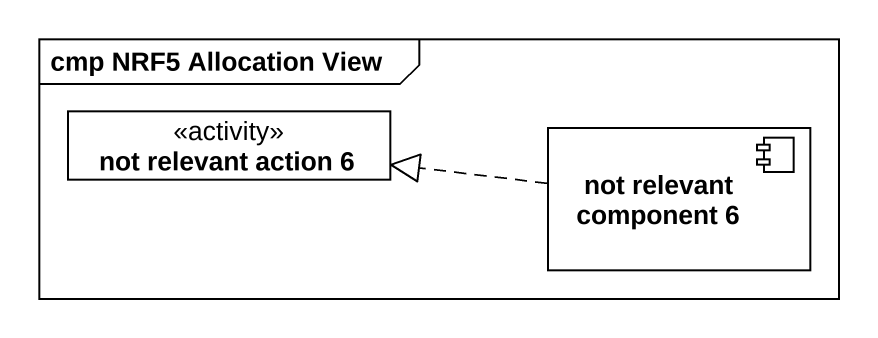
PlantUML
@startuml
mainframe cmp NRF5 Allocation View
allowmixing
hide circle
hide empty members
class "not relevant action 6" as not_relevant_action_6 <<activity>>
component "not relevant component 6" as not_relevant_component_6
not_relevant_component_6 .left.|> not_relevant_action_6
@enduml
